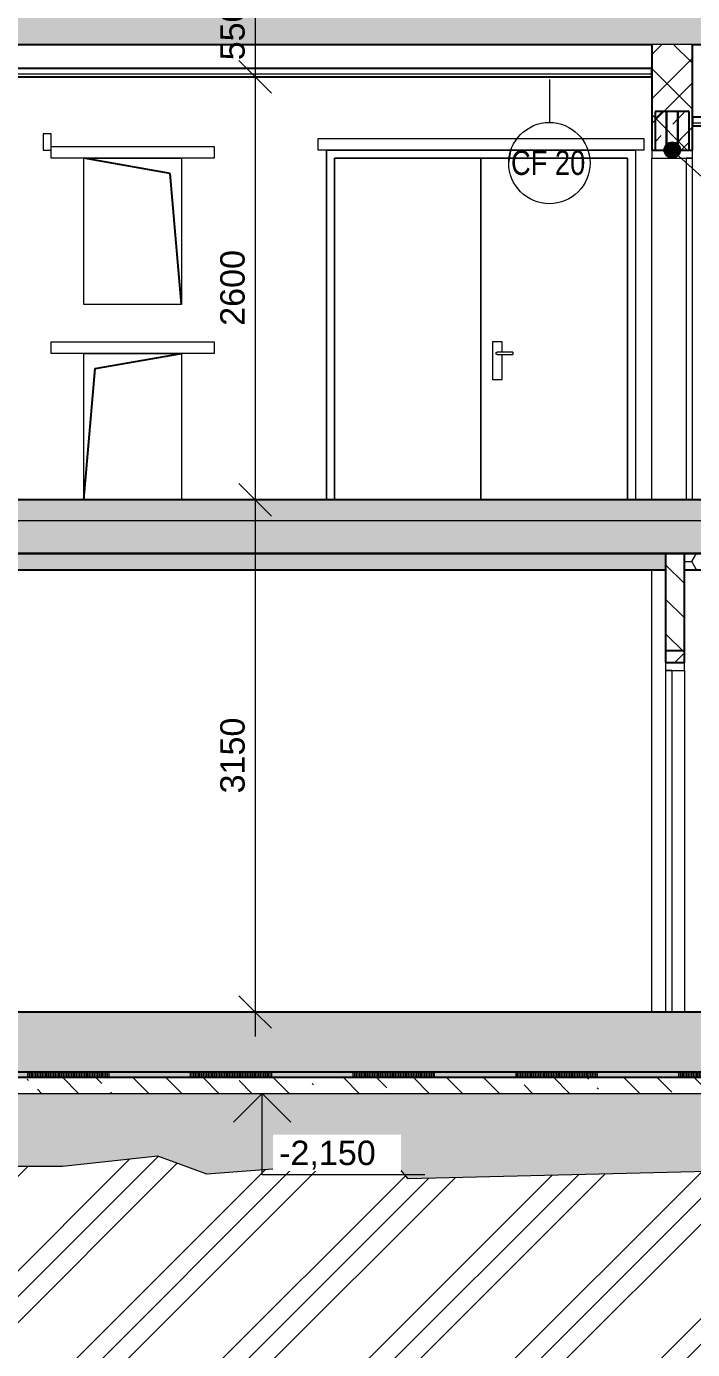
# Model space of a CAD drawing. Header units: millimetres. Extents: x 51291 to 245431, y -8645 to 72638.
# Drawn here: x 99526 to 103619, y -3725 to 4410 of the extents above; entities that cross this region are included whole.
import ezdxf

# ---------------------------------------------------------------- set-up
doc = ezdxf.new("R2010")
doc.units = ezdxf.units.MM
doc.linetypes.add('HA_Dash_3mm-S1mm', pattern=[300, 200, -100])
doc.linetypes.add('HA_Dot-S4mm', pattern=[400, 0, -400])
for name, color, linetype, lineweight in [('A-____-____-DIMS', 9, 'Continuous', 5), ('A-____-____-DIMS-100', 9, 'Continuous', 5), ('A-CLNG-____-IDEN', 9, 'Continuous', 9), ('A-CLNG-____-MCUT', 9, 'Continuous', 25), ('A-CLNG-____-PATT', 9, 'Continuous', 25), ('A-DETL-____-THIN', 9, 'Continuous', 9), ('A-DETL-GENF-OTLN', 9, 'Continuous', 9), ('A-DOOR-____-MCUT', 9, 'Continuous', 9), ('A-DOOR-____-OTLN', 9, 'Continuous', 9), ('A-DOOR-FRAM-MCUT', 9, 'Continuous', 9), ('A-DOOR-FRAM-OTLN', 9, 'Continuous', 9), ('A-FLOR-____-MCUT', 9, 'Continuous', 25), ('A-FLOR-____-PATT', 9, 'Continuous', 25), ('A-FLOR-LEVL-OTLN', 9, 'Continuous', 9), ('A-GENM-____-IDEN', 9, 'Continuous', 9), ('A-GENM-____-MCUT', 9, 'Continuous', 25), ('A-GENM-____-OTLN', 9, 'Continuous', 9), ('A-WALL-____-MCUT', 9, 'Continuous', 25), ('A-WALL-____-PATT', 9, 'Continuous', 25), ('G-____-____-DIMS', 9, 'Continuous', 5), ('I-WALL-____-MCUT', 9, 'Continuous', 25), ('I-WALL-____-OTLN', 9, 'Continuous', 9), ('S-BEAM-____-OTLN', 9, 'Continuous', 9)]:
    doc.layers.add(name, color=color, linetype=linetype, lineweight=lineweight)
doc.styles.add('Arial_1', font='arial.ttf', dxfattribs={"height": 150})
doc.styles.add('Arial_3', font='arial.ttf', dxfattribs={"width": 0.8, "height": 150})
doc.dimstyles.new('Inner_Dimensions', dxfattribs={"dimscale": 304.8, "dimtxt": 153.03891, "dimasz": 0.656168, "dimexe": 0.492126, "dimexo": 0.0625, "dimgap": 0.065617, "dimtad": 1, "dimdec": 0, "dimzin": 0, "dimdsep": 46, "dimtxsty": 'Arial_1', "dimblk1": 'OBLIQUE', "dimblk2": 'OBLIQUE', "dimsah": 1, "dimcen": 0.09, "dimdle": 0.492126, "dimazin": 0, "dimtfac": 1, "dimtdec": 4, "dimtix": 1, "dimtmove": 0, "dimatfit": 3, "dimfxl": 0.492126, "dimfxlon": 1, "dimtvp": 1, "dimtolj": 1, "dimtzin": 0, "dimlwd": 9, "dimlwe": 9, "dimarcsym": 2})
pattern_1 = [(45, (-4372.11, 1865.4), (-176.7767, 176.7767), []), (45, (-4301.4, 1865.4), (-176.7767, 176.7767), []), (45, (-4159.98, 1865.4), (-106.066, 247.4874), [100, -50, 3.353, -46.647])]
pattern_2 = [(0, (86778.3, 1865.4), (117.187, 67.658), [78.125, -156.25]), (120, (86778.3, 1865.4), (-117.18755, 67.65879), [78.125, -156.25]), (60, (86778.3, 1865.4), (0.00045, 135.31679), [0, -156.25, 78.125, 0])]

# ---------------------------------------------------------------- blocks, each defined once
blk = doc.blocks.new('HA_DR_Single_Swing_Solid - In_BJ_900x2100_Vstup-2000316-ŘEZ D-D OBJEKT D')
at = {"layer": 'A-DOOR-____-MCUT', "color": 250}
for p, q in [((12468.2, 3600), (12428.2, 3600)), ((12428.2, 3600), (12428.2, 1500)), ((12468.2, 1500), (12468.2, 3600)), ((12428.2, 1500), (12468.2, 1500))]:
    blk.add_line(p, q, dxfattribs=at)
at = {"layer": 'A-DOOR-FRAM-MCUT', "color": 250}
for p, q in [((12468.2, 3650), (12218.2, 3650)), ((12218.2, 3650), (12218.2, 3600)), ((12218.2, 3600), (12468.2, 3600)), ((12468.2, 3600), (12468.2, 3650))]:
    blk.add_line(p, q, dxfattribs=at)
at = {"layer": 'A-DOOR-FRAM-OTLN', "color": 250}
blk.add_line((12218.2, 1500), (12218.2, 3600), dxfattribs=at)
blk = doc.blocks.new('HA_DR_Double_Swing_Solid_wCasing - In_1800x2100_900-1806419-ŘEZ D-D OBJEKT D')
at = {"layer": 'A-DOOR-____-OTLN', "color": 250}
for p, q in [((10268.2, 3600), (10268.2, 1500)), ((11168.2, 3600), (10268.2, 3600)), ((11168.2, 1500), (11168.2, 3600)), ((12068.2, 3600), (11168.2, 3600)), ((11168.2, 3600), (11168.2, 1500)), ((12068.2, 1500), (12068.2, 3600)), ((11238.2, 2470), (11238.2, 2240)), ((11298.2, 2470), (11238.2, 2470)), ((11298.2, 2407.2), (11298.2, 2470)), ((11363.2, 2407.5), (11268.2, 2407.5)), ((11268.2, 2392.5), (11363.2, 2392.5)), ((11298.2, 2240), (11298.2, 2392.8)), ((11238.2, 2240), (11298.2, 2240))]:
    blk.add_line(p, q, dxfattribs=at)
for start_param, end_param in [(0, 1.570796), (1.570796, 3.141593)]:
    blk.add_ellipse((11363.2, 2400), major_axis=(0, 7.5), ratio=0.000002, start_param=start_param, end_param=end_param, dxfattribs=at)
for points, knots in [([(11260.7, 2400), (11260.7, 2400.7), (11260.8, 2401.6), (11261.2, 2402.9), (11261.7, 2403.8), (11262.1, 2404.4), (11262.5, 2404.9), (11263, 2405.4), (11263.6, 2406), (11264.3, 2406.4), (11264.9, 2406.7), (11265.3, 2406.9), (11265.8, 2407.1), (11266.2, 2407.2), (11266.7, 2407.4), (11267.2, 2407.4), (11267.7, 2407.5), (11268, 2407.5), (11268.2, 2407.5)], [0, 0, 0, 0, 0.0833333, 0.125, 0.1666667, 0.2083333, 0.2291667, 0.25, 0.2916667, 0.3333333, 0.3541667, 0.375, 0.3958333, 0.4166667, 0.4375, 0.4583333, 0.4791667, 0.5, 0.5, 0.5, 0.5]), ([(11268.2, 2392.5), (11268, 2392.5), (11267.7, 2392.5), (11267.2, 2392.6), (11266.7, 2392.6), (11266.2, 2392.8), (11265.8, 2392.9), (11265.3, 2393.1), (11264.9, 2393.3), (11264.4, 2393.5), (11264, 2393.8), (11263.5, 2394.1), (11263, 2394.6), (11262.5, 2395.1), (11262.1, 2395.6), (11261.7, 2396.2), (11261.2, 2397.1), (11260.8, 2398.4), (11260.7, 2399.3), (11260.7, 2400)], [0.5, 0.5, 0.5, 0.5, 0.5208333, 0.5416667, 0.5625, 0.5833333, 0.6041667, 0.625, 0.6458333, 0.6666667, 0.6875, 0.7083333, 0.75, 0.7708333, 0.7916667, 0.8333333, 0.875, 0.9166667, 1, 1, 1, 1])]:
    blk.add_open_spline(points, degree=3, knots=knots, dxfattribs=at)
at = {"layer": 'A-DOOR-FRAM-OTLN', "color": 250}
for p, q in [((12118.2, 3650), (10218.2, 3650)), ((10218.2, 3650), (10218.2, 1500)), ((10268.2, 1500), (10268.2, 3600)), ((10268.2, 3600), (12068.2, 3600)), ((12068.2, 3600), (12068.2, 1500)), ((12118.2, 3650), (12118.2, 1500))]:
    blk.add_line(p, q, dxfattribs=at)
blk = doc.blocks.new('HA_SFR_Wood_Rectangle - 50x100 JAKL-1851006-ŘEZ D-D OBJEKT D')
at = {"layer": 'S-BEAM-____-OTLN', "color": 250}
for p, q in [((8528.2, 3750), (8478.2, 3750)), ((8478.2, 3750), (8478.2, 3650)), ((8528.2, 3650), (8528.2, 3750)), ((8478.2, 3650), (8528.2, 3650))]:
    blk.add_line(p, q, dxfattribs=at)
blk = doc.blocks.new('TB_Porotherm KP11_5_2000mm - TB_Porotherm KP11_5_2000mm-1844750-ŘEZ D-D OBJEKT D')
at = {"layer": 'A-GENM-____-OTLN', "color": 250}
for p, q in [((10168.2, 3650), (10168.2, 3721)), ((10168.2, 3721), (12168.2, 3721)), ((12168.2, 3721), (12168.2, 3650)), ((12168.2, 3650), (10168.2, 3650))]:
    blk.add_line(p, q, dxfattribs=at)
blk = doc.blocks.new('TB_Porotherm KP7_1250mm - TB_Porotherm KP7_1250mm-V39-ŘEZ D-D OBJEKT D')
at = {"layer": 'A-GENM-____-OTLN', "lineweight": 5}
h = blk.add_hatch(dxfattribs=at)
h.set_pattern_fill('FP_27', color=256, style=0, pattern_type=2)
h.set_pattern_definition(pattern_1)
h.paths.add_polyline_path([(12378.2, 3650), (12378.2, 3888), (12308.2, 3887.6), (12308.2, 3650)])
at = {"layer": 'A-GENM-____-MCUT', "color": 10}
for p, q in [((12378.2, 3888), (12308.2, 3888)), ((12308.2, 3888), (12308.2, 3650)), ((12378.2, 3650), (12378.2, 3888)), ((12308.2, 3650), (12378.2, 3650))]:
    blk.add_line(p, q, dxfattribs=at)
blk = doc.blocks.new('TB_Porotherm KP7_1250mm - TB_Porotherm KP7_1250mm-V40-ŘEZ D-D OBJEKT D')
at = {"layer": 'A-GENM-____-OTLN', "lineweight": 5}
h = blk.add_hatch(dxfattribs=at)
h.set_pattern_fill('FP_27', color=256, style=0, pattern_type=2)
h.set_pattern_definition(pattern_1)
h.paths.add_polyline_path([(12448.2, 3650), (12448.2, 3888), (12378.2, 3887.6), (12378.2, 3650)])
at = {"layer": 'A-GENM-____-MCUT', "color": 10}
for p, q in [((12448.2, 3888), (12378.2, 3888)), ((12378.2, 3888), (12378.2, 3650)), ((12448.2, 3650), (12448.2, 3888)), ((12378.2, 3650), (12448.2, 3650))]:
    blk.add_line(p, q, dxfattribs=at)
blk = doc.blocks.new('TB_Porotherm KP7_1250mm - TB_Porotherm KP7_1250mm-V41-ŘEZ D-D OBJEKT D')
at = {"layer": 'A-GENM-____-OTLN', "lineweight": 5}
h = blk.add_hatch(dxfattribs=at)
h.set_pattern_fill('FP_27', color=256, style=0, pattern_type=2)
h.set_pattern_definition(pattern_1)
h.paths.add_polyline_path([(12308.2, 3650), (12308.2, 3888), (12238.2, 3887.6), (12238.2, 3650)])
at = {"layer": 'A-GENM-____-MCUT', "color": 10}
for p, q in [((12308.2, 3888), (12238.2, 3888)), ((12238.2, 3888), (12238.2, 3650)), ((12308.2, 3650), (12308.2, 3888)), ((12238.2, 3650), (12308.2, 3650))]:
    blk.add_line(p, q, dxfattribs=at)
blk = doc.blocks.new('HA_GM_Opening_Rectangle_WallBased - Default-1967828-ŘEZ D-D OBJEKT D')
at = {"layer": 'A-DETL-GENF-OTLN', "color": 10, "lineweight": 25}
for p, q in [((9257.6, 3506.6), (8728.2, 3600)), ((9328.2, 2700), (9257.6, 3506.6))]:
    blk.add_line(p, q, dxfattribs=at)
blk = doc.blocks.new('HA_GM_Opening_Rectangle_WallBased - Default-1968605-ŘEZ D-D OBJEKT D')
at = {"layer": 'A-DETL-GENF-OTLN', "color": 10, "lineweight": 25}
for p, q in [((8798.7, 2306.6), (9328.2, 2400)), ((8728.2, 1500), (8798.7, 2306.6))]:
    blk.add_line(p, q, dxfattribs=at)
blk = doc.blocks.new('TB_Porotherm KP11_5_1000mm - TB_Porotherm KP11_5_1000mm-V63-ŘEZ D-D OBJEKT D')
at = {"layer": 'A-GENM-____-OTLN', "color": 250}
for p, q in [((8528.2, 6750), (8528.2, 6821)), ((8528.2, 6821), (9528.2, 6821)), ((9528.2, 6821), (9528.2, 6750)), ((9528.2, 6750), (8528.2, 6750))]:
    blk.add_line(p, q, dxfattribs=at)
blk = doc.blocks.new('185-01_OBJEKT D_Central_rvt-2-ŘEZ D-D OBJEKT D')
at = {"layer": 'A-FLOR-____-PATT', "lineweight": 9}
for points in [[(9251.4, 4300), (22158.2, 4300), (22158.2, 4520), (-5301.8, 4520), (-5301.8, 4300), (8692, 4300)], [(22158.2, 1170), (22158.2, 1370), (-5661.8, 1370), (-5661.8, 1170), (22117.6, 1170)]]:
    blk.add_hatch(color=254, dxfattribs=at).paths.add_polyline_path(points)
at = {"layer": 'A-FLOR-____-PATT', "lineweight": 5}
h = blk.add_hatch(color=7, dxfattribs=at)
h.paths.add_polyline_path([(-5301.8, 1370), (-1316.8, 1370), (-1316.8, 1500), (-5301.8, 1500), (-5301.8, 1387.2)])
h.paths.add_polyline_path([(21558.2, 1370), (21798.2, 1370), (21798.2, 1500), (-1201.8, 1500), (-1201.8, 1370), (20998.8, 1370)])
at = {"layer": 'A-WALL-____-PATT', "lineweight": 5}
h = blk.add_hatch(dxfattribs=at)
h.set_pattern_fill('FP_24', color=8, style=0, pattern_type=2)
h.set_pattern_definition([(45, (-4372.1, 1865.4), (-212.132, 212.132), []), (45, (-4222.1, 1865.4), (-212.132, 212.132), []), (315, (-4372.11, 1865.4), (141.4214, 141.4214), [])])
h.paths.add_polyline_path([(12468.2, 3650), (12468.2, 4300), (12218.2, 4300), (12218.2, 3650)])
at = {"layer": 'A-CLNG-____-MCUT', "color": 10}
for p, q in [((12218.2, 4152), (1273.2, 4152)), ((12218.2, 4100), (12218.2, 4152)), ((1273.2, 4100), (12218.2, 4100)), ((18298.2, 3852), (12468.2, 3852)), ((12468.2, 3852), (12468.2, 3800)), ((12468.2, 3800), (18298.2, 3800))]:
    blk.add_line(p, q, dxfattribs=at)
at = {"layer": 'A-CLNG-____-MCUT', "color": 250, "lineweight": 9}
for p, q in [((12218.2, 4116), (1273.2, 4116)), ((18298.2, 3816), (12468.2, 3816))]:
    blk.add_line(p, q, dxfattribs=at)
at = {"layer": 'A-FLOR-____-MCUT', "color": 10}
for p, q in [((1273.2, 4300), (12218.2, 4300)), ((12468.2, 4300), (18298.2, 4300)), ((20998.2, 1500), (-1201.8, 1500)), ((-5661.8, 1170), (22158.2, 1170))]:
    blk.add_line(p, q, dxfattribs=at)
at = {"layer": 'A-FLOR-____-MCUT', "color": 250, "lineweight": 9}
blk.add_line((21798.2, 1370), (-1201.8, 1370), dxfattribs=at)
at = {"layer": 'A-WALL-____-MCUT', "color": 250, "lineweight": 9}
blk.add_line((12468.2, 4300), (12218.2, 4300), dxfattribs=at)
at = {"layer": 'I-WALL-____-MCUT', "color": 10}
for p, q in [((12218.2, 4300), (12218.2, 3650)), ((12468.2, 3650), (12468.2, 4300)), ((12218.2, 3650), (12468.2, 3650))]:
    blk.add_line(p, q, dxfattribs=at)
at = {"layer": 'I-WALL-____-OTLN', "color": 250}
for p, q in [((8728.2, 2700), (8728.2, 3600)), ((8728.2, 3600), (9328.2, 3600)), ((9328.2, 3600), (9328.2, 2700)), ((10218.2, 1500), (10218.2, 3650)), ((10218.2, 3650), (12118.2, 3650)), ((12118.2, 3650), (12118.2, 1500)), ((9328.2, 2700), (8728.2, 2700)), ((8728.2, 1500), (8728.2, 2400)), ((8728.2, 2400), (9328.2, 2400)), ((9328.2, 2400), (9328.2, 1500))]:
    blk.add_line(p, q, dxfattribs=at)
at = {"layer": 'A-DOOR-____-OTLN', "color": 250, "lineweight": 9}
for name in ['HA_DR_Double_Swing_Solid_wCasing - In_1800x2100_900-1806419-ŘEZ D-D OBJEKT D', 'HA_DR_Single_Swing_Solid - In_BJ_900x2100_Vstup-2000316-ŘEZ D-D OBJEKT D']:
    blk.add_blockref(name, (0, 0), dxfattribs=at)
at = {"layer": 'A-GENM-____-OTLN', "color": 250, "lineweight": 9}
for name, p in [('TB_Porotherm KP7_1250mm - TB_Porotherm KP7_1250mm-V41-ŘEZ D-D OBJEKT D', (0, 0)), ('TB_Porotherm KP7_1250mm - TB_Porotherm KP7_1250mm-V39-ŘEZ D-D OBJEKT D', (0, 0)), ('TB_Porotherm KP7_1250mm - TB_Porotherm KP7_1250mm-V40-ŘEZ D-D OBJEKT D', (0, 0)), ('TB_Porotherm KP11_5_1000mm - TB_Porotherm KP11_5_1000mm-V63-ŘEZ D-D OBJEKT D', (0, -3150)), ('TB_Porotherm KP11_5_2000mm - TB_Porotherm KP11_5_2000mm-1844750-ŘEZ D-D OBJEKT D', (0, 0)), ('HA_GM_Opening_Rectangle_WallBased - Default-1967828-ŘEZ D-D OBJEKT D', (0, 0)), ('TB_Porotherm KP11_5_1000mm - TB_Porotherm KP11_5_1000mm-V63-ŘEZ D-D OBJEKT D', (0, -4350)), ('HA_GM_Opening_Rectangle_WallBased - Default-1968605-ŘEZ D-D OBJEKT D', (0, 0))]:
    blk.add_blockref(name, p, dxfattribs=at)
at = {"layer": 'S-BEAM-____-OTLN', "color": 250, "lineweight": 9}
blk.add_blockref('HA_SFR_Wood_Rectangle - 50x100 JAKL-1851006-ŘEZ D-D OBJEKT D', (0, 0), dxfattribs=at)
blk = doc.blocks.new('HA_DR_Single_Swing_Solid - In_900x2100_SKLEP D03-2323771-ŘEZ D-D OBJEKT D')
at = {"layer": 'A-DOOR-____-MCUT'}
for p, q in [((12303, 450), (12303, -1650)), ((12343, 450), (12303, 450)), ((12343, -1650), (12343, 450)), ((12303, -1650), (12343, -1650))]:
    blk.add_line(p, q, dxfattribs=at)
at = {"layer": 'A-DOOR-FRAM-MCUT'}
for p, q in [((12303, 500), (12303, 450)), ((12418, 500), (12303, 500)), ((12418, 450), (12418, 500)), ((12303, 450), (12418, 450))]:
    blk.add_line(p, q, dxfattribs=at)
at = {"layer": 'A-DOOR-FRAM-OTLN'}
blk.add_line((12418, 450), (12418, -1650), dxfattribs=at)
blk = doc.blocks.new('TB_Porotherm KP11_5_1150mm - TB_Porotherm KP11_5_1150mm-2359378-ŘEZ D-D OBJEKT D')
at = {"layer": 'A-GENM-____-OTLN', "lineweight": 5}
h = blk.add_hatch(dxfattribs=at)
h.set_pattern_fill('FP_27', color=256, style=0, pattern_type=2)
h.set_pattern_definition(pattern_1)
h.paths.add_polyline_path([(12418, 500), (12418, 571), (12303, 571), (12303, 500), (12328.1, 500)])
at = {"layer": 'A-GENM-____-MCUT'}
for p, q in [((12418, 571), (12303, 571)), ((12303, 571), (12303, 500)), ((12418, 500), (12418, 571)), ((12303, 500), (12418, 500))]:
    blk.add_line(p, q, dxfattribs=at)
blk = doc.blocks.new('Spot Elevations - Flipped-794089-ŘEZ D-D OBJEKT D')
at = {"layer": 'G-____-____-DIMS', "lineweight": 9}
for p, q in [((5061.6, 11123.2), (5238.4, 11300)), ((5238.4, 11300), (5415.2, 11123.2)), ((5238.4, 10800), (5238.4, 11300)), ((6238.4, 10800), (5238.4, 10800))]:
    blk.add_line(p, q, dxfattribs=at)
blk = doc.blocks.new('HA_Tag_Ceiling - Group _ Type Mark-1822524-ŘEZ D-D OBJEKT D')
at = {"layer": 'A-CLNG-____-IDEN'}
blk.add_line((-789.3, 9585.8), (-774.3, 9671.3), dxfattribs=at)
blk.add_circle((-539.3, 9585.8), 250, dxfattribs=at)
blk = doc.blocks.new('DIMBLOCK99-ŘEZ D-D OBJEKT D')
at = {"layer": 'A-____-____-DIMS-100', "lineweight": 9}
for p, q in [((100931.4, 4650), (100831.4, 4750)), ((101081.4, 4650), (100781.4, 4650)), ((100931.4, 4650), (100931.4, 4100)), ((100931.4, 4650), (101031.4, 4550)), ((100931.4, 4650), (101081.4, 4650)), ((100931.4, 4100), (100831.4, 4200)), ((101081.4, 4100), (100781.4, 4100)), ((100931.4, 4100), (101031.4, 4000)), ((100931.4, 4100), (101081.4, 4100))]:
    blk.add_line(p, q, dxfattribs=at)
at = {"layer": 'A-____-____-DIMS-100', "color": 0, "lineweight": 9, "insert": (100716.7, 4201.9), "char_height": 150, "width": 415.324, "attachment_point": 1, "rotation": 90, "line_spacing_factor": 0.941778, "style": 'Arial_1'}
blk.add_mtext('550', dxfattribs=at)
blk = doc.blocks.new('_Oblique')
at = {"color": 0, "linetype": 'ByBlock', "lineweight": -2}
blk.add_line((-0.5, -0.5), (0.5, 0.5), dxfattribs=at)
blk = doc.blocks.new('DIMBLOCK100-ŘEZ D-D OBJEKT D')
at = {"layer": 'A-____-____-DIMS-100', "lineweight": 9}
for p, q in [((100931.4, 4100), (100831.4, 4200)), ((101081.4, 4100), (100781.4, 4100)), ((100931.4, 4100), (100931.4, 1350)), ((100931.4, 4100), (101031.4, 4000)), ((100931.4, 4100), (101081.4, 4100)), ((100931.4, 1500), (100831.4, 1600)), ((101081.4, 1500), (100781.4, 1500)), ((100931.4, 1500), (101031.4, 1400)), ((100931.4, 1500), (101081.4, 1500))]:
    blk.add_line(p, q, dxfattribs=at)
at = {"layer": 'A-____-____-DIMS-100', "color": 0, "lineweight": 9, "insert": (100716.7, 2569.3), "char_height": 150, "width": 553.765, "attachment_point": 1, "rotation": 90, "line_spacing_factor": 0.941778, "style": 'Arial_1'}
blk.add_mtext('2600', dxfattribs=at)
blk = doc.blocks.new('DIMBLOCK112-ŘEZ D-D OBJEKT D')
at = {"layer": 'A-____-____-DIMS-100', "lineweight": 9}
for p, q in [((100931.4, 1650), (100931.4, -1800)), ((100931.4, 1500), (100831.4, 1600)), ((101081.4, 1500), (100781.4, 1500)), ((100931.4, 1500), (101031.4, 1400)), ((100931.4, 1500), (101081.4, 1500)), ((100931.4, -1650), (100831.4, -1550)), ((101081.4, -1650), (100781.4, -1650)), ((100931.4, -1650), (101031.4, -1750)), ((100931.4, -1650), (101081.4, -1650))]:
    blk.add_line(p, q, dxfattribs=at)
at = {"layer": 'A-____-____-DIMS-100', "color": 0, "lineweight": 9, "insert": (100716.7, -305.7), "char_height": 150, "width": 553.765, "attachment_point": 1, "rotation": 90, "line_spacing_factor": 0.941778, "style": 'Arial_1'}
blk.add_mtext('3150', dxfattribs=at)

msp = doc.modelspace()

# ---------------------------------------------------------------- hatches: boundary and pattern name
at = {"layer": 'A-CLNG-____-PATT', "lineweight": 5}
h = msp.add_hatch(dxfattribs=at)
h.set_pattern_fill('FP_29', color=256, style=0, pattern_type=2)
h.set_pattern_definition(pattern_2)
h.paths.add_polyline_path([(100401.8, 1070), (103453.4, 1070), (103453.4, 1170), (95298.4, 1170), (95298.4, 1070), (99842.4, 1070)])
h = msp.add_hatch(dxfattribs=at)
h.set_pattern_fill('FP_29', color=256, style=0, pattern_type=2)
h.set_pattern_definition(pattern_2)
h.paths.add_polyline_path([(105436.4, 1070), (107393.4, 1070), (107393.4, 1170), (103568.4, 1170), (103568.4, 1070), (104877, 1070)])
h = msp.add_hatch(dxfattribs=at)
h.set_pattern_fill('FP_30', color=256, angle=-270, style=0, pattern_type=2)
h.set_pattern_definition([(270, (100033.5, -2020), (1000, 6e-14), []), (270, (100023.5, -2020), (1000, 6e-14), []), (270, (100013.5, -2020), (1000, 6e-14), []), (270, (100003.5, -2020), (1000, 6e-14), []), (270, (99993.5, -2020), (1000, 6e-14), []), (270, (99983.5, -2020), (1000, 6e-14), []), (270, (99973.5, -2020), (1000, 6e-14), []), (270, (99963.5, -2020), (1000, 6e-14), []), (270, (99953.5, -2020), (1000, 6e-14), []), (270, (99943.5, -2020), (1000, 6e-14), []), (270, (99933.5, -2020), (1000, 6e-14), []), (270, (99923.5, -2020), (1000, 6e-14), []), (270, (99913.5, -2020), (1000, 6e-14), []), (270, (99903.5, -2020), (1000, 6e-14), []), (270, (99893.5, -2020), (1000, 6e-14), []), (270, (99883.5, -2020), (1000, 6e-14), []), (270, (99873.5, -2020), (1000, 6e-14), []), (270, (99863.5, -2020), (1000, 6e-14), []), (270, (99853.5, -2020), (1000, 6e-14), []), (270, (99843.5, -2020), (1000, 6e-14), []), (270, (99833.5, -2020), (1000, 6e-14), []), (270, (99823.5, -2020), (1000, 6e-14), []), (270, (99813.5, -2020), (1000, 6e-14), []), (270, (99803.5, -2020), (1000, 6e-14), []), (270, (99793.5, -2020), (1000, 6e-14), []), (270, (99783.5, -2020), (1000, 6e-14), []), (270, (99773.5, -2020), (1000, 6e-14), []), (270, (99763.5, -2020), (1000, 6e-14), []), (270, (99753.5, -2020), (1000, 6e-14), []), (270, (99743.5, -2020), (1000, 6e-14), []), (270, (99733.5, -2020), (1000, 6e-14), []), (270, (99723.5, -2020), (1000, 6e-14), []), (270, (99713.5, -2020), (1000, 6e-14), []), (270, (99703.5, -2020), (1000, 6e-14), []), (270, (99693.5, -2020), (1000, 6e-14), []), (270, (99683.5, -2020), (1000, 6e-14), []), (270, (99673.5, -2020), (1000, 6e-14), []), (270, (99663.5, -2020), (1000, 6e-14), []), (270, (99653.5, -2020), (1000, 6e-14), []), (270, (99643.5, -2020), (1000, 6e-14), []), (270, (99633.5, -2020), (1000, 6e-14), []), (270, (99623.5, -2020), (1000, 6e-14), []), (270, (99613.5, -2020), (1000, 6e-14), []), (270, (99603.5, -2020), (1000, 6e-14), []), (270, (99593.5, -2020), (1000, 6e-14), []), (270, (99583.5, -2020), (1000, 6e-14), []), (270, (99573.5, -2020), (1000, 6e-14), []), (270, (99563.5, -2020), (1000, 6e-14), []), (270, (99553.5, -2020), (1000, 6e-14), []), (270, (99543.5, -2020), (1000, 6e-14), []), (270, (99533.5, -2020), (1000, 6e-14), [])])
h.paths.add_polyline_path([(104317.6, -2050), (104568.5, -2050), (104568.5, -2020), (95498.4, -2020), (95498.4, -2050), (102080, -2050)])
at = {"layer": 'A-DETL-GENF-OTLN', "lineweight": 5}
h = msp.add_hatch(dxfattribs=at)
h.set_pattern_fill('FP_33', color=50, style=0, pattern_type=2)
h.set_pattern_definition([(45, (86778.3, 1865.4), (-449.013, 449.013), []), (45, (86937.05, 1865.4), (0, 898.026), []), (45, (86619.55, 1865.4), (0, 898.026), [])])
h.paths.add_polyline_path([(99842.4, -4390.7), (114228.6, -4390.7), (114228.6, -2600), (114093.6, -2600), (113653.1, -2590.5), (113325.9, -2556.1), (112957.2, -2648), (112607.9, -2560.9), (112451.2, -2600), (112003.4, -2631.7), (111844.2, -2615), (111558.9, -2522.3), (111170.8, -2619.1), (110233.1, -2553.5), (109760.4, -2636.9), (109263.1, -2584.6), (108405.3, -2645.4), (106286.6, -2571.4), (106048.4, -2600), (105778.7, -2600), (105628.2, -2618.1), (105369.6, -2590.9), (101870.7, -2675.6), (101755, -2537.7), (101253.9, -2600), (100633.9, -2645.9), (100333.2, -2536.5), (99748.2, -2598.8), (99440.9, -2600), (98840.9, -3200), (98328.4, -4225), (94598.4, -4225), (94085.9, -3200), (84548.6, -3200), (84548.6, -4390.7), (98840.9, -4390.7)])
h.paths.add_polyline_path([(117743.2, -4390.7), (117743.2, 1482.7), (117197.7, 1501.8), (117197.7, 1493.5), (117479.6, 1488.6), (117388.7, 449.5), (117388.7, 250), (116688.6, 250), (116688.6, 451.2), (116607.9, 1374.2), (115670.5, 1374.2), (114474.5, 1415.9), (114258.6, 1200), (114588.6, 1200), (114588.6, -4390.7), (114723.6, -4390.7)])
h.paths.add_polyline_path([(81941.7, -4390.7), (84248.6, -4390.7), (84248.6, -500), (84548.6, -500), (82978.8, 1069.8), (82878.1, 1068.7), (82797.7, 150), (82797.7, -50), (82146.1, -50), (82146.1, 151.2), (82068.5, 1038), (81941.7, 1033.6), (81941.7, -4359.2)])
h.paths.add_polyline_path([(82596.1, 150), (82597.7, 150), (82597.7, 1276.6), (82596.1, 1276.5), (82596.1, 449.5)])
h.paths.add_polyline_path([(82316.1, 150), (82316.1, 1046.6), (82307.5, 1046.3), (82307.5, 150)])
h = msp.add_hatch(dxfattribs=at)
h.set_pattern_fill('FP_36', color=50, style=0, pattern_type=2)
h.set_pattern_definition([(45, (86778.3, 1865.4), (41.43221, 151.91765), [195.313, -39.063, 3.353, -35.71])])
h.paths.add_polyline_path([(95948.4, -2750), (96098.4, -2600), (99230.9, -2600), (99748.2, -2598.8), (100333.2, -2536.5), (100633.9, -2645.9), (101253.9, -2600), (101755, -2537.7), (101870.7, -2675.6), (105369.6, -2590.9), (105628.2, -2618.1), (105778.7, -2600), (106048.4, -2600), (106286.6, -2571.4), (108405.3, -2645.4), (109263.1, -2584.6), (109760.4, -2636.9), (110233.1, -2553.5), (111170.8, -2619.1), (111558.9, -2522.3), (111844.2, -2615), (112003.4, -2631.7), (112451.2, -2600), (112607.9, -2560.9), (112957.2, -2648), (113325.9, -2556.1), (113653.1, -2590.5), (114093.6, -2600), (114228.6, -2600), (114228.6, -2150), (95528.4, -2150), (95528.4, -2650), (95498.4, -2650), (95498.4, -2750)])
at = {"layer": 'A-FLOR-____-PATT', "lineweight": 9}
msp.add_hatch(color=256, dxfattribs=at).paths.add_polyline_path([(113308.6, -2050), (113308.6, -1650), (95098.4, -1650), (95098.4, -2050), (113268, -2050)])
at = {"layer": 'A-FLOR-____-PATT', "lineweight": 5}
h = msp.add_hatch(dxfattribs=at)
h.set_pattern_fill('FP_28', color=256, style=0, pattern_type=2)
h.set_pattern_definition([(315, (86778.3, 1865.4), (215.526, 215.526), []), (315, (86778.3, 2068.6), (215.526, 215.526), [127, -76.2, 12.7, -76.2, -127]), (315, (86778.3, 2068.6), (215.526, 215.526), [-292.1, 127, 0])])
h.paths.add_polyline_path([(113268, -2150), (113308.6, -2150), (113308.6, -2050), (95498.4, -2050.9), (95498.4, -2150), (112607.9, -2150)])
at = {"layer": 'A-GENM-____-IDEN'}
h = msp.add_hatch(color=256, dxfattribs=at)
edge = h.paths.add_edge_path()
edge.add_arc((103493.6, 3650), 50, 0, 360)
at = {"layer": 'A-WALL-____-PATT', "lineweight": 5}
h = msp.add_hatch(dxfattribs=at)
h.set_pattern_fill('FP_21', color=256, style=0, pattern_type=2)
h.set_pattern_definition([(135, (86778.3, 1865.4), (-106.066, -106.066), [])])
h.paths.add_polyline_path([(103568.4, 500), (103568.4, 1170), (103453.4, 1170), (103453.4, 500), (103478.5, 500)])

# ---------------------------------------------------------------- linework, layer by layer
at = {"layer": 'A-CLNG-____-IDEN'}
msp.add_line((102739.3, 4084), (102739.3, 3819.8), dxfattribs=at)
at = {"layer": 'A-CLNG-____-MCUT'}
for p, q in [((103453.4, 1170), (95298.4, 1170)), ((107393.4, 1170), (103568.4, 1170)), ((95298.4, 1070), (103453.4, 1070)), ((103568.4, 1070), (107393.4, 1070)), ((104568.5, -2020), (95498.4, -2020)), ((95528.4, -2050), (104568.5, -2050))]:
    msp.add_line(p, q, dxfattribs=at)
at = {"layer": 'A-DETL-____-THIN'}
for p, q in [((95528.4, -2150), (114093.6, -2150)), ((99748.2, -2598.8), (99230.9, -2600)), ((100333.2, -2536.5), (99748.2, -2598.8)), ((100633.9, -2645.9), (100333.2, -2536.5)), ((101253.9, -2600), (100633.9, -2645.9)), ((101755, -2537.7), (101253.9, -2600)), ((101870.7, -2675.6), (101755, -2537.7)), ((105369.6, -2590.9), (101870.7, -2675.6))]:
    msp.add_line(p, q, dxfattribs=at)
at = {"layer": 'A-FLOR-____-MCUT'}
msp.add_line((110773.4, -1650), (95298.4, -1650), dxfattribs=at)
at = {"layer": 'A-FLOR-LEVL-OTLN', "linetype": 'HA_Dot-S4mm', "lineweight": 5}
msp.add_line((80522, 1500), (117427.4, 1500), dxfattribs=at)
at = {"layer": 'A-GENM-____-IDEN'}
msp.add_line((103493.6, 3650), (103913.8, 3269.8), dxfattribs=at)
msp.add_circle((103493.6, 3650), 50, dxfattribs=at)
at = {"layer": 'I-WALL-____-MCUT'}
for p, q in [((103453.4, 1170), (103453.4, 500)), ((103568.4, 1170), (103453.4, 1170)), ((103568.4, 500), (103568.4, 1170)), ((103453.4, 500), (103568.4, 500))]:
    msp.add_line(p, q, dxfattribs=at)
at = {"layer": 'I-WALL-____-OTLN'}
msp.add_line((103368.4, -1650), (103368.4, 1070), dxfattribs=at)

# ---------------------------------------------------------------- block references
at = {"lineweight": 5}
msp.add_blockref('185-01_OBJEKT D_Central_rvt-2-ŘEZ D-D OBJEKT D', (91150.4, 0), dxfattribs=at)
at = {"layer": 'A-CLNG-____-IDEN'}
msp.add_blockref('HA_Tag_Ceiling - Group _ Type Mark-1822524-ŘEZ D-D OBJEKT D', (103278.6, -6016), dxfattribs=at)
at = {"layer": 'A-DOOR-____-OTLN'}
msp.add_blockref('HA_DR_Single_Swing_Solid - In_900x2100_SKLEP D03-2323771-ŘEZ D-D OBJEKT D', (91150.4, 0), dxfattribs=at)
at = {"layer": 'A-GENM-____-OTLN', "linetype": 'HA_Dash_3mm-S1mm'}
msp.add_blockref('TB_Porotherm KP11_5_1150mm - TB_Porotherm KP11_5_1150mm-2359378-ŘEZ D-D OBJEKT D', (91150.4, 0), dxfattribs=at)
at = {"layer": 'G-____-____-DIMS', "lineweight": 9}
msp.add_blockref('Spot Elevations - Flipped-794089-ŘEZ D-D OBJEKT D', (95736, -13450), dxfattribs=at)

# ---------------------------------------------------------------- texts
at = {"layer": 'A-CLNG-____-IDEN', "lineweight": 5, "insert": (102503.3, 3647.1), "char_height": 150, "width": 564.388, "attachment_point": 1, "style": 'Arial_3'}
msp.add_mtext('CF 20', dxfattribs=at)

# ---------------------------------------------------------------- dimensions: what is measured, and where the dimension line sits
at = {"layer": 'A-____-____-DIMS', "lineweight": 9}
for base, p1, p2, override, picture, middle in [((100931.4, 4100), (101081.4, 4650), (101081.4, 4100), {"dimpost": '<>', "dimfxl": 550}, 'DIMBLOCK99-ŘEZ D-D OBJEKT D', (100834.8, 4375)), ((100931.4, 1500), (101081.4, 4100), (101081.4, 1500), {"dimpost": '<>', "dimfxl": 2600}, 'DIMBLOCK100-ŘEZ D-D OBJEKT D', (100834.8, 2800)), ((100931.4, -1650), (101081.4, 1500), (101081.4, -1650), {"dimpost": '<>', "dimfxl": 3150}, 'DIMBLOCK112-ŘEZ D-D OBJEKT D', (100834.8, -75))]:
    dim = msp.add_linear_dim(base=base, p1=p1, p2=p2, angle=90, dimstyle='Inner_Dimensions', override=override, dxfattribs=at)
    dim.commit()
    dim.dimension.update_dxf_attribs({"geometry": picture, "text_midpoint": middle})

# ---------------------------------------------------------------- next in the draw order: texts
at = {"layer": 'G-____-____-DIMS', "lineweight": 9, "insert": (101078.2, -2440.7), "char_height": 150, "width": 710.695, "attachment_point": 1, "line_spacing_factor": 0.941778, "style": 'Arial_1', "bg_fill": 3, "box_fill_scale": 1.25, "bg_fill_color": 256, "bg_fill_true_color": 13158600, "bg_fill_transparency": 0}
msp.add_mtext('-2,150', dxfattribs=at)

doc.saveas('drawing.dxf')
